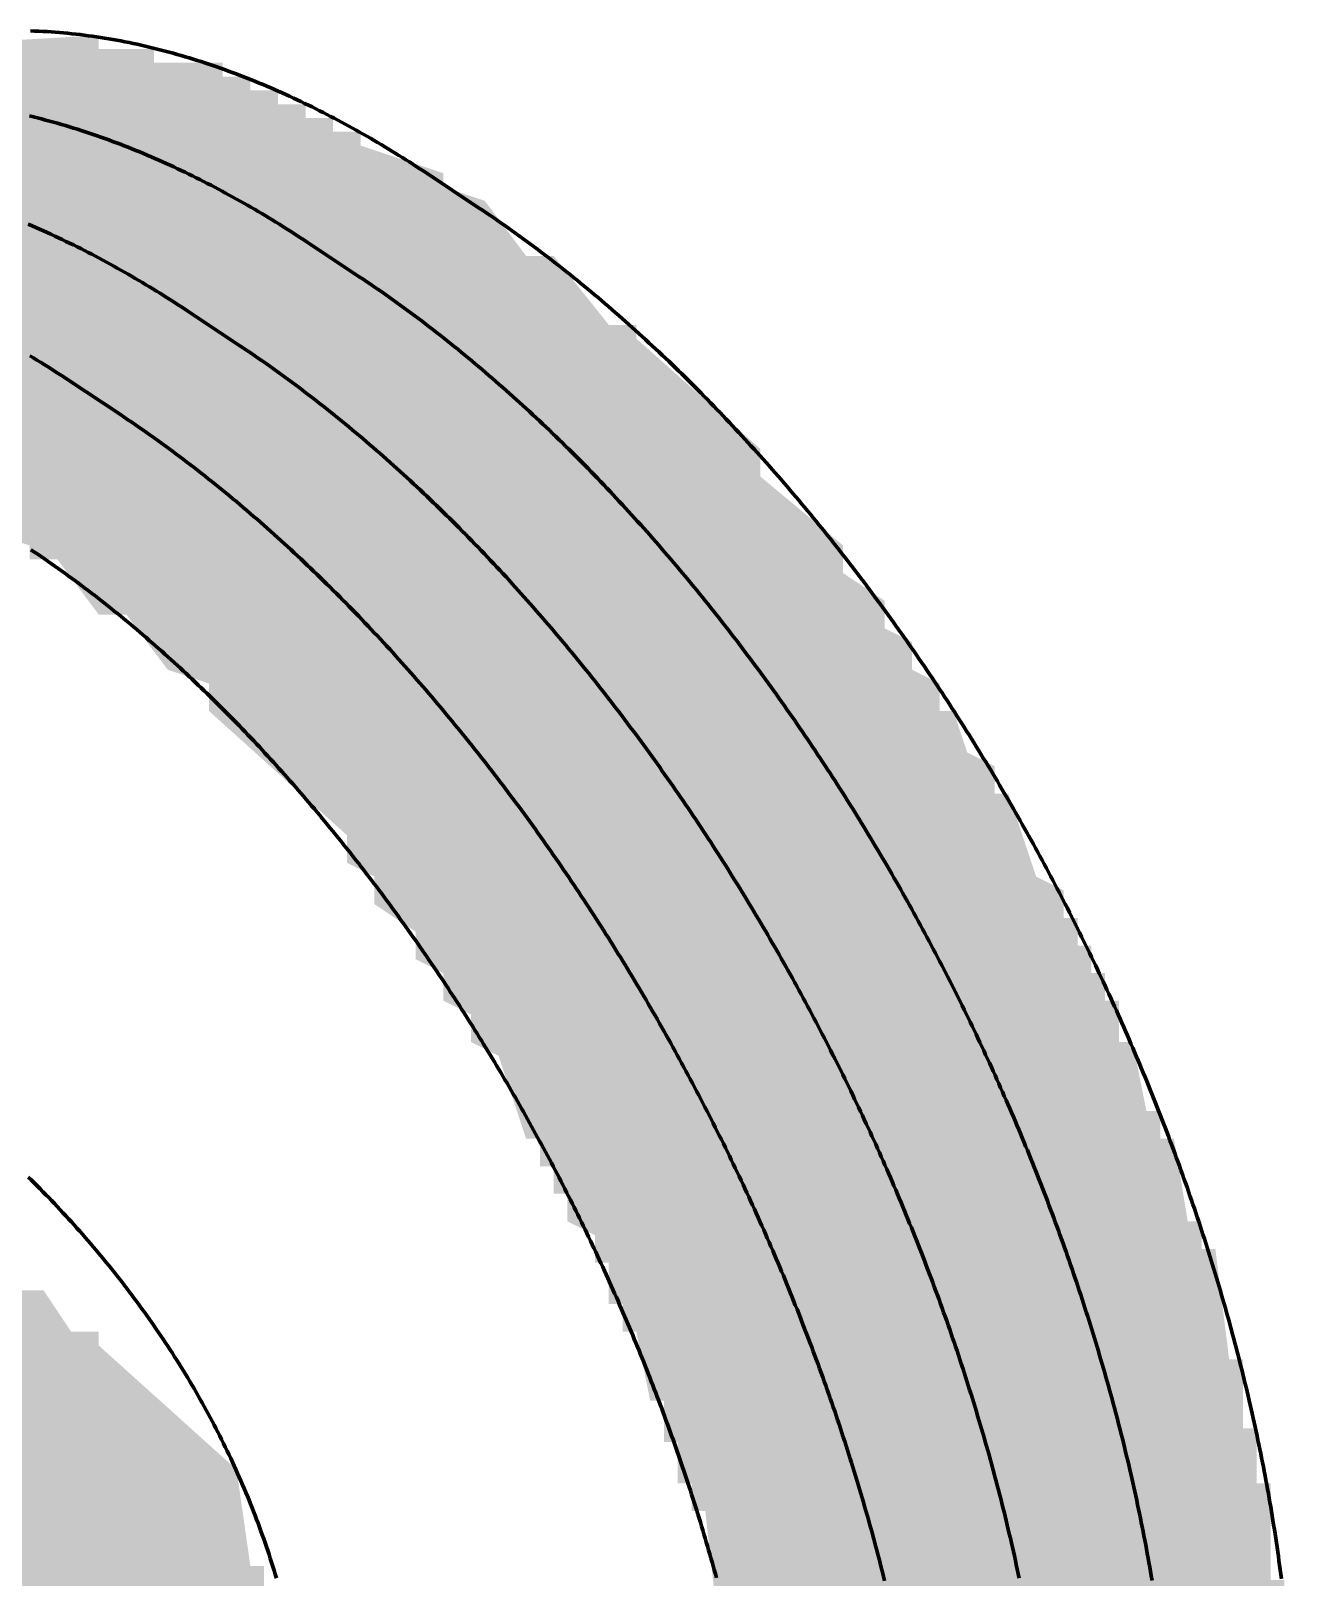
# Model space of a CAD drawing. Header units: millimetres. Extents: x 0 to 420, y 0 to 297.
# Drawn here: x 237.93 to 247.12, y 227.09 to 238.3 of the extents above; entities that cross this region are included whole.
import ezdxf

# ---------------------------------------------------------------- set-up
doc = ezdxf.new("R2010")
doc.units = ezdxf.units.MM
doc.layers.add('01-VISIBLE', color=7, linetype='CONTINUOUS', lineweight=70)
doc.layers.add('13-GRAFICA', color=30, linetype='CONTINUOUS', lineweight=18)

msp = doc.modelspace()

# ---------------------------------------------------------------- hatches: boundary and pattern name
at = {"layer": '13-GRAFICA', "true_color": 0x202020}
h = msp.add_hatch(color=7, dxfattribs=at)
h.dxf.hatch_style = 1
h.paths.add_polyline_path([(232.1185, 232.9682), (231.9185, 232.9682), (231.9185, 233.0682), (231.6185, 233.1682), (231.6185, 233.2682), (231.7185, 233.2682), (231.7185, 233.5682), (231.6185, 233.5682), (231.6185, 233.7682), (231.5185, 233.7682), (231.5185, 233.9682), (231.4185, 233.9682), (231.4185, 234.8682), (231.3185, 234.8682), (231.3185, 234.9682), (231.5185, 234.9682), (231.7185, 235.2682), (231.9185, 235.2682), (231.9185, 234.0682), (232.0185, 234.0682), (232.2185, 234.9682), (232.5185, 235.1682), (232.5185, 235.3682), (232.8185, 235.5682), (232.8185, 235.7682), (232.9185, 235.7682), (233.2185, 236.1682), (233.8185, 236.3682), (233.9185, 236.5682), (234.3185, 236.6682), (234.4185, 236.8682), (235.0185, 237.0682), (235.1185, 237.2682), (235.3185, 237.2682), (235.3185, 237.3682), (235.5185, 237.3682), (235.5185, 237.4682), (235.7185, 237.4682), (235.7185, 237.5682), (235.8185, 237.5682), (235.8185, 237.4682), (236.1185, 237.4682), (236.1185, 237.5682), (236.4185, 237.7682), (236.4185, 237.9682), (236.7185, 238.0682), (236.7185, 238.1682), (238.4185, 238.2682), (238.4185, 238.1682), (238.8185, 238.1682), (238.8185, 238.0682), (239.3185, 238.0682), (239.3185, 237.9682), (239.5185, 237.9682), (239.5185, 237.8682), (239.7185, 237.8682), (239.7185, 237.7682), (239.9185, 237.7682), (239.9185, 237.6682), (240.1185, 237.6682), (240.1185, 237.5682), (240.3185, 237.5682), (240.3185, 237.4682), (240.9185, 237.2682), (240.9185, 237.1682), (241.2185, 237.0682), (241.5185, 236.6682), (241.7185, 236.6682), (242.1185, 236.1682), (242.3185, 236.1682), (242.3185, 236.0682), (243.2185, 235.2682), (243.2185, 235.0682), (243.8185, 234.5682), (243.8185, 234.3682), (244.1185, 234.1682), (244.1185, 233.9682), (244.3185, 233.8682), (244.3185, 233.6682), (244.5185, 233.5682), (244.5185, 233.3682), (244.6185, 233.3682), (244.7185, 233.0682), (244.9185, 232.9682), (244.9185, 232.7682), (245.0185, 232.7682), (245.2185, 232.1682), (245.4185, 232.0682), (245.4185, 231.8682), (245.5185, 231.8682), (245.5185, 231.6682), (245.6185, 231.6682), (245.6185, 231.4682), (245.7185, 231.4682), (245.7185, 231.2682), (245.8185, 231.2682), (245.8185, 230.9682), (245.9185, 230.9682), (246.0185, 230.4682), (246.1185, 230.4682), (246.1185, 230.2682), (246.2185, 230.2682), (246.3185, 229.6682), (246.4185, 229.6682), (246.4185, 229.4682), (246.5185, 229.4682), (246.6185, 228.6682), (246.7185, 228.6682), (246.7185, 228.1682), (246.8185, 228.1682), (246.8185, 227.7682), (246.9185, 227.7682), (246.9185, 227.0682), (247.0185, 227.0682), (247.0185, 225.8682), (247.1185, 225.8682), (247.1185, 223.7682), (247.0185, 223.7682), (247.0185, 222.3682), (246.9185, 222.3682), (246.9185, 221.0682), (246.8185, 221.0682), (246.8185, 219.8682), (246.7185, 219.8682), (246.7185, 218.5682), (246.6185, 218.5682), (246.6185, 217.2682), (246.5185, 217.2682), (246.5185, 215.9682), (246.4185, 215.9682), (246.4185, 214.6682), (246.3185, 214.6682), (246.1185, 210.7682), (246.0185, 210.7682), (246.0185, 210.0682), (245.9185, 210.0682), (245.9185, 209.9682), (245.7185, 209.9682), (245.6185, 209.7682), (245.4185, 209.7682), (245.4185, 209.6682), (245.0185, 209.5682), (244.9185, 209.3682), (244.3185, 209.1682), (244.2185, 208.9682), (243.6185, 208.7682), (243.5185, 208.5682), (243.1185, 208.4682), (243.0185, 208.2682), (242.4185, 208.4682), (242.4185, 208.5682), (242.2185, 208.6682), (242.2185, 208.8682), (242.3185, 208.8682), (242.3185, 210.2682), (242.4185, 210.2682), (242.4185, 211.5682), (242.5185, 211.5682), (242.5185, 212.8682), (242.6185, 212.8682), (242.6185, 214.1682), (242.7185, 214.1682), (242.9185, 218.0682), (243.0185, 218.0682), (243.2185, 221.8682), (243.3185, 221.8682), (243.3185, 224.7682), (243.2185, 224.7682), (243.2185, 225.8682), (243.1185, 225.8682), (243.1185, 226.2682), (243.0185, 226.2682), (243.0185, 226.6682), (242.9185, 226.6682), (242.8185, 227.5682), (242.7185, 227.5682), (242.7185, 227.7682), (242.6185, 227.7682), (242.6185, 228.0682), (242.5185, 228.0682), (242.5185, 228.3682), (242.4185, 228.3682), (242.3185, 228.8682), (242.2185, 228.8682), (242.2185, 229.0682), (242.1185, 229.0682), (242.1185, 229.3682), (242.0185, 229.3682), (242.0185, 229.5682), (241.8185, 229.6682), (241.8185, 229.8682), (241.7185, 229.8682), (241.7185, 230.0682), (241.6185, 230.0682), (241.6185, 230.2682), (241.5185, 230.2682), (241.3185, 230.8682), (241.1185, 230.9682), (241.1185, 231.1682), (240.9185, 231.2682), (240.9185, 231.4682), (240.7185, 231.5682), (240.7185, 231.7682), (240.4185, 231.9682), (240.4185, 232.1682), (240.2185, 232.2682), (240.2185, 232.4682), (239.2185, 233.3682), (239.2185, 233.5682), (238.9185, 233.6682), (238.6185, 234.0682), (238.4185, 234.0682), (238.1185, 234.4682), (237.9185, 234.4682), (237.9185, 234.5682), (237.6185, 234.6682), (237.5185, 234.8682), (237.3185, 234.8682), (237.3185, 234.9682), (237.1185, 234.9682), (237.1185, 235.0682), (236.9185, 235.0682), (236.9185, 235.1682), (236.7185, 235.1682), (236.7185, 235.2682), (236.5185, 235.2682), (236.5185, 235.3682), (235.7185, 235.4682), (235.7185, 235.1682), (235.6185, 235.1682), (235.6185, 234.8682), (235.5185, 234.8682), (235.4185, 233.2682), (235.1185, 233.1682), (235.1185, 233.0682), (234.5185, 233.0682), (234.5185, 232.5682), (234.3185, 232.5682), (234.3185, 232.4682), (234.0185, 232.3682), (234.0185, 232.2682), (233.6185, 232.2682), (233.6185, 232.3682), (232.6185, 232.4682), (232.5185, 232.6682), (232.3185, 232.6682)])
at = {"layer": '13-GRAFICA', "true_color": 0xb21820}
h = msp.add_hatch(color=7, dxfattribs=at)
h.dxf.hatch_style = 1
h.paths.add_polyline_path([(234.7185, 230.7682), (234.2185, 231.3682), (234.0185, 231.3682), (233.6185, 231.8682), (233.4185, 231.8682), (233.2185, 232.1682), (233.0185, 232.1682), (232.8185, 232.4682), (233.8185, 232.2682), (233.8185, 232.1682), (233.9185, 232.1682), (234.0185, 231.9682), (234.2185, 231.9682), (234.4185, 231.6682), (234.6185, 231.6682), (234.7185, 231.4682), (234.9185, 231.4682), (235.1185, 231.1682), (235.3185, 231.1682), (235.5185, 230.8682), (235.7185, 230.8682), (235.7185, 230.7682), (235.8185, 230.7682), (235.9185, 230.5682), (236.1185, 230.5682), (236.3185, 230.2682), (236.5185, 230.2682), (236.5185, 230.1682), (236.8185, 230.0682), (237.0185, 229.7682), (237.2185, 229.7682), (237.4185, 229.4682), (237.6185, 229.4682), (237.8185, 229.1682), (238.0185, 229.1682), (238.2185, 228.8682), (238.4185, 228.8682), (238.4185, 228.7682), (239.4185, 227.8682), (239.5185, 227.1682), (239.6185, 227.1682), (239.6185, 226.8682), (239.7185, 226.8682), (239.7185, 226.5682), (239.8185, 226.5682), (239.9185, 224.9682), (239.8185, 224.9682), (239.8185, 224.5682), (239.7185, 224.5682), (239.7185, 224.2682), (239.6185, 224.2682), (239.6185, 223.9682), (239.5185, 223.9682), (239.3185, 223.3682), (238.9185, 223.0682), (238.9185, 222.8682), (238.6185, 222.6682), (238.6185, 222.4682), (238.5185, 222.4682), (238.3185, 222.1682), (238.2185, 222.1682), (238.2185, 225.7682), (238.1185, 225.7682), (238.0185, 226.7682), (237.9185, 226.7682), (237.7185, 227.3682), (237.5185, 227.4682), (237.5185, 227.6682), (237.2185, 227.8682), (237.2185, 228.0682), (237.1185, 228.0682), (237.0185, 228.3682), (236.8185, 228.4682), (236.8185, 228.6682), (236.7185, 228.6682), (236.7185, 228.7682), (236.4185, 228.9682), (236.4185, 229.1682), (235.8185, 229.6682), (235.8185, 229.8682), (235.7185, 229.8682), (235.0185, 230.6682), (234.8185, 230.6682), (234.8185, 230.7682)])

# ---------------------------------------------------------------- linework, layer by layer
at = {"layer": '01-VISIBLE'}
for p, q in [((241.1745, 237.0175), (240.7976, 237.2675)), ((240.3083, 236.5174), (239.9314, 236.7674)), ((239.4421, 236.0173), (239.0652, 236.2673)), ((238.5759, 235.5172), (238.199, 235.7672))]:
    msp.add_line(p, q, dxfattribs=at)
for points in [[(240.7976, 237.2675), (240.7725, 237.284), (240.7474, 237.3005), (240.7222, 237.3169), (240.697, 237.3331), (240.6717, 237.3493), (240.6463, 237.3654), (240.6209, 237.3814), (240.5955, 237.3973), (240.5699, 237.4131), (240.5443, 237.4288), (240.5187, 237.4445), (240.493, 237.46), (240.4672, 237.4754), (240.4414, 237.4907), (240.4155, 237.5059), (240.3895, 237.521), (240.3635, 237.536), (240.3374, 237.5509), (240.3113, 237.5657), (240.2851, 237.5804), (240.2589, 237.595), (240.2326, 237.6095), (240.2062, 237.6239), (240.1798, 237.6381), (240.1533, 237.6523), (240.1267, 237.6663), (240.1001, 237.6802), (240.0734, 237.694), (240.0467, 237.7077), (240.0199, 237.7213), (239.9931, 237.7347), (239.9662, 237.7481), (239.9392, 237.7613), (239.9122, 237.7744), (239.8851, 237.7873), (239.8579, 237.8002), (239.8307, 237.8129), (239.8035, 237.8255), (239.7762, 237.8379), (239.7488, 237.8503), (239.7213, 237.8625), (239.6938, 237.8746), (239.6663, 237.8865), (239.6387, 237.8983), (239.611, 237.91), (239.5833, 237.9215), (239.5555, 237.9329), (239.5276, 237.9441), (239.4997, 237.9552), (239.4718, 237.9662), (239.4438, 237.977), (239.4157, 237.9877), (239.3876, 237.9982), (239.3594, 238.0086), (239.3312, 238.0188), (239.3029, 238.0289), (239.2745, 238.0388), (239.2461, 238.0486), (239.2177, 238.0582), (239.1892, 238.0676), (239.1606, 238.0769), (239.132, 238.0861), (239.1033, 238.095), (239.0746, 238.1038), (239.0459, 238.1124), (239.0171, 238.1209), (238.9882, 238.1292), (238.9593, 238.1373), (238.9303, 238.1453), (238.9013, 238.1531), (238.8723, 238.1607), (238.8432, 238.1681), (238.814, 238.1753), (238.7848, 238.1824), (238.7556, 238.1892), (238.7263, 238.1959), (238.697, 238.2024), (238.6676, 238.2087), (238.6382, 238.2149), (238.6088, 238.2208), (238.5793, 238.2265), (238.5498, 238.2321), (238.5203, 238.2374), (238.4907, 238.2425), (238.461, 238.2475), (238.4314, 238.2522), (238.4017, 238.2567), (238.372, 238.261), (238.3422, 238.2651), (238.3125, 238.269), (238.2827, 238.2727), (238.2528, 238.2762), (238.223, 238.2794), (238.1931, 238.2825), (238.1632, 238.2853), (238.1333, 238.2879), (238.1033, 238.2902), (238.0734, 238.2923), (238.0434, 238.2943), (238.0134, 238.2959), (237.9834, 238.2974), (237.9534, 238.2986), (237.9234, 238.2995)], [(239.9314, 236.7674), (239.9063, 236.784), (239.8811, 236.8004), (239.8559, 236.8168), (239.8307, 236.8331), (239.8053, 236.8493), (239.78, 236.8654), (239.7545, 236.8815), (239.729, 236.8974), (239.7034, 236.9132), (239.6778, 236.9289), (239.6521, 236.9446), (239.6264, 236.9601), (239.6006, 236.9755), (239.5747, 236.9909), (239.5488, 237.0061), (239.5228, 237.0212), (239.4968, 237.0362), (239.4707, 237.0512), (239.4445, 237.066), (239.4183, 237.0807), (239.392, 237.0953), (239.3657, 237.1098), (239.3393, 237.1242), (239.3128, 237.1384), (239.2863, 237.1526), (239.2597, 237.1666), (239.233, 237.1806), (239.2063, 237.1944), (239.1796, 237.2081), (239.1528, 237.2217), (239.1259, 237.2351), (239.0989, 237.2485), (239.0719, 237.2617), (239.0449, 237.2748), (239.0177, 237.2878), (238.9906, 237.3006), (238.9633, 237.3134), (238.936, 237.326), (238.9087, 237.3384), (238.8812, 237.3508), (238.8538, 237.363), (238.8262, 237.3751), (238.7986, 237.387), (238.771, 237.3988), (238.7433, 237.4105), (238.7155, 237.422), (238.6877, 237.4334), (238.6598, 237.4447), (238.6319, 237.4558), (238.6039, 237.4667), (238.5758, 237.4776), (238.5477, 237.4882), (238.5196, 237.4988), (238.4914, 237.5092), (238.4631, 237.5194), (238.4348, 237.5295), (238.4064, 237.5394), (238.3779, 237.5491), (238.3494, 237.5588), (238.3209, 237.5682), (238.2923, 237.5775), (238.2637, 237.5866), (238.235, 237.5956), (238.2062, 237.6044), (238.1774, 237.613), (238.1486, 237.6215), (238.1197, 237.6298), (238.0907, 237.6379), (238.0617, 237.6458), (238.0327, 237.6536), (238.0036, 237.6612), (237.9744, 237.6686), (237.9453, 237.6758), (237.916, 237.6829)], [(246.997, 227.0768), (246.9929, 227.1094), (246.9886, 227.142), (246.9843, 227.1746), (246.9798, 227.2071), (246.9753, 227.2397), (246.9707, 227.2722), (246.966, 227.3048), (246.9612, 227.3373), (246.9563, 227.3698), (246.9514, 227.4023), (246.9463, 227.4348), (246.9412, 227.4672), (246.936, 227.4997), (246.9307, 227.5321), (246.9253, 227.5645), (246.9198, 227.597), (246.9142, 227.6294), (246.9086, 227.6617), (246.9029, 227.6941), (246.897, 227.7265), (246.8912, 227.7588), (246.8852, 227.7911), (246.8791, 227.8234), (246.873, 227.8557), (246.8667, 227.888), (246.8604, 227.9202), (246.854, 227.9525), (246.8476, 227.9847), (246.841, 228.0169), (246.8344, 228.0491), (246.8277, 228.0813), (246.8209, 228.1135), (246.8141, 228.1456), (246.8071, 228.1777), (246.8001, 228.2098), (246.793, 228.2419), (246.7858, 228.274), (246.7786, 228.3061), (246.7712, 228.3381), (246.7638, 228.3701), (246.7563, 228.4022), (246.7488, 228.4341), (246.7411, 228.4661), (246.7334, 228.4981), (246.7257, 228.53), (246.7178, 228.5619), (246.7099, 228.5938), (246.7019, 228.6257), (246.6938, 228.6576), (246.6856, 228.6894), (246.6774, 228.7212), (246.6691, 228.753), (246.6607, 228.7848), (246.6523, 228.8166), (246.6437, 228.8483), (246.6352, 228.8801), (246.6265, 228.9118), (246.6178, 228.9435), (246.609, 228.9751), (246.6001, 229.0068), (246.5911, 229.0384), (246.5821, 229.07), (246.573, 229.1016), (246.5639, 229.1332), (246.5546, 229.1647), (246.5453, 229.1962), (246.536, 229.2277), (246.5265, 229.2592), (246.517, 229.2907), (246.5075, 229.3221), (246.4978, 229.3536), (246.4881, 229.385), (246.4783, 229.4164), (246.4685, 229.4477), (246.4586, 229.4791), (246.4486, 229.5104), (246.4385, 229.5417), (246.4284, 229.5729), (246.4182, 229.6042), (246.408, 229.6354), (246.3976, 229.6666), (246.3873, 229.6978), (246.3768, 229.729), (246.3663, 229.7601), (246.3557, 229.7912), (246.3451, 229.8223), (246.3344, 229.8534), (246.3236, 229.8845), (246.3127, 229.9155), (246.3018, 229.9465), (246.2908, 229.9775), (246.2798, 230.0085), (246.2687, 230.0394), (246.2575, 230.0703), (246.2463, 230.1012), (246.235, 230.1321), (246.2237, 230.1629), (246.2122, 230.1937), (246.2007, 230.2245), (246.1892, 230.2553), (246.1776, 230.2861), (246.1659, 230.3168), (246.1542, 230.3475), (246.1424, 230.3782), (246.1305, 230.4088), (246.1186, 230.4394), (246.1066, 230.47), (246.0945, 230.5006), (246.0824, 230.5312), (246.0702, 230.5617), (246.058, 230.5922), (246.0457, 230.6227), (246.0333, 230.6532), (246.0209, 230.6836), (246.0084, 230.714), (245.9959, 230.7444), (245.9833, 230.7747), (245.9706, 230.8051), (245.9579, 230.8354), (245.9451, 230.8657), (245.9322, 230.8959), (245.9193, 230.9261), (245.9063, 230.9563), (245.8933, 230.9865), (245.8802, 231.0167), (245.8671, 231.0468), (245.8538, 231.0769), (245.8406, 231.107), (245.8272, 231.137), (245.8138, 231.167), (245.8004, 231.197), (245.7869, 231.227), (245.7733, 231.2569), (245.7597, 231.2868), (245.746, 231.3167), (245.7322, 231.3466), (245.7184, 231.3764), (245.7046, 231.4062), (245.6906, 231.436), (245.6766, 231.4657), (245.6626, 231.4954), (245.6485, 231.5251), (245.6343, 231.5548), (245.6201, 231.5844), (245.6058, 231.614), (245.5915, 231.6436), (245.5771, 231.6731), (245.5626, 231.7027), (245.5481, 231.7322), (245.5335, 231.7616), (245.5189, 231.791), (245.5042, 231.8205), (245.4895, 231.8498), (245.4747, 231.8792), (245.4598, 231.9085), (245.4449, 231.9378), (245.4299, 231.967), (245.4149, 231.9963), (245.3998, 232.0255), (245.3846, 232.0546), (245.3694, 232.0838), (245.3541, 232.1129), (245.3388, 232.142), (245.3234, 232.171), (245.308, 232.2), (245.2925, 232.229), (245.2769, 232.258), (245.2613, 232.2869), (245.2456, 232.3158), (245.2299, 232.3446), (245.2141, 232.3735), (245.1983, 232.4023), (245.1824, 232.431), (245.1664, 232.4598), (245.1504, 232.4885), (245.1343, 232.5172), (245.1182, 232.5458), (245.102, 232.5744), (245.0858, 232.603), (245.0695, 232.6315), (245.0531, 232.66), (245.0367, 232.6885), (245.0202, 232.717), (245.0037, 232.7454), (244.9871, 232.7738), (244.9705, 232.8021), (244.9538, 232.8304), (244.937, 232.8587), (244.9202, 232.8869), (244.9033, 232.9152), (244.8864, 232.9433), (244.8694, 232.9715), (244.8524, 232.9996), (244.8353, 233.0277), (244.8181, 233.0557), (244.8009, 233.0837), (244.7837, 233.1117), (244.7663, 233.1396), (244.749, 233.1675), (244.7315, 233.1954), (244.714, 233.2232), (244.6965, 233.251), (244.6789, 233.2787), (244.6612, 233.3065), (244.6435, 233.3341), (244.6257, 233.3618), (244.6079, 233.3894), (244.59, 233.417), (244.572, 233.4445), (244.554, 233.472), (244.536, 233.4995), (244.5178, 233.5269), (244.4997, 233.5543), (244.4814, 233.5816), (244.4631, 233.6089), (244.4448, 233.6362), (244.4264, 233.6635), (244.4079, 233.6906), (244.3894, 233.7178), (244.3708, 233.7449), (244.3522, 233.772), (244.3335, 233.799), (244.3147, 233.826), (244.2959, 233.853), (244.2771, 233.8799), (244.2582, 233.9068), (244.2392, 233.9336), (244.2201, 233.9604), (244.2011, 233.9872), (244.1819, 234.0139), (244.1627, 234.0406), (244.1434, 234.0672), (244.1241, 234.0938), (244.1047, 234.1204), (244.0853, 234.1469), (244.0658, 234.1733), (244.0462, 234.1997), (244.0266, 234.2261), (244.007, 234.2525), (243.9872, 234.2788), (243.9675, 234.305), (243.9476, 234.3312), (243.9277, 234.3574), (243.9078, 234.3835), (243.8877, 234.4096), (243.8677, 234.4356), (243.8475, 234.4616), (243.8273, 234.4875), (243.8071, 234.5134), (243.7868, 234.5393), (243.7664, 234.5651), (243.746, 234.5908), (243.7255, 234.6165), (243.705, 234.6422), (243.6844, 234.6678), (243.6637, 234.6934), (243.643, 234.7189), (243.6222, 234.7443), (243.6014, 234.7698), (243.5805, 234.7951), (243.5595, 234.8205), (243.5385, 234.8457), (243.5174, 234.871), (243.4963, 234.8961), (243.4751, 234.9213), (243.4538, 234.9463), (243.4325, 234.9714), (243.4112, 234.9963), (243.3897, 235.0213), (243.3682, 235.0461), (243.3467, 235.0709), (243.3251, 235.0957), (243.3034, 235.1204), (243.2817, 235.1451), (243.2599, 235.1697), (243.238, 235.1942), (243.2161, 235.2187), (243.1941, 235.2432), (243.1721, 235.2676), (243.15, 235.2919), (243.1278, 235.3162), (243.1056, 235.3404), (243.0833, 235.3646), (243.061, 235.3887), (243.0386, 235.4127), (243.0161, 235.4367), (242.9936, 235.4607), (242.971, 235.4845), (242.9484, 235.5084), (242.9256, 235.5321), (242.9029, 235.5558), (242.88, 235.5795), (242.8571, 235.6031), (242.8342, 235.6266), (242.8112, 235.65), (242.7881, 235.6734), (242.7649, 235.6968), (242.7417, 235.72), (242.7184, 235.7433), (242.6951, 235.7664), (242.6717, 235.7895), (242.6482, 235.8125), (242.6247, 235.8355), (242.6011, 235.8584), (242.5775, 235.8812), (242.5537, 235.9039), (242.53, 235.9266), (242.5061, 235.9492), (242.4822, 235.9718), (242.4582, 235.9943), (242.4342, 236.0167), (242.4101, 236.0391), (242.3859, 236.0613), (242.3617, 236.0835), (242.3374, 236.1057), (242.313, 236.1277), (242.2886, 236.1497), (242.2641, 236.1717), (242.2395, 236.1935), (242.2149, 236.2153), (242.1902, 236.237), (242.1655, 236.2586), (242.1406, 236.2801), (242.1158, 236.3016), (242.0908, 236.323), (242.0658, 236.3443), (242.0407, 236.3656), (242.0155, 236.3867), (241.9903, 236.4078), (241.965, 236.4288), (241.9397, 236.4497), (241.9142, 236.4705), (241.8888, 236.4913), (241.8632, 236.512), (241.8376, 236.5325), (241.8119, 236.553), (241.7861, 236.5735), (241.7603, 236.5938), (241.7344, 236.614), (241.7084, 236.6342), (241.6824, 236.6543), (241.6563, 236.6742), (241.6301, 236.6941), (241.6039, 236.7139), (241.5776, 236.7336), (241.5512, 236.7532), (241.5247, 236.7727), (241.4982, 236.7922), (241.4716, 236.8115), (241.445, 236.8307), (241.4182, 236.8499), (241.3914, 236.8689), (241.3646, 236.8878), (241.3376, 236.9067), (241.3106, 236.9254), (241.2836, 236.944), (241.2564, 236.9626), (241.2292, 236.981), (241.2019, 236.9993), (241.1745, 237.0175)], [(239.0652, 236.2673), (239.0401, 236.2838), (239.015, 236.3003), (238.9899, 236.3166), (238.9647, 236.3329), (238.9394, 236.3491), (238.9141, 236.3651), (238.8887, 236.3811), (238.8632, 236.397), (238.8377, 236.4128), (238.8121, 236.4285), (238.7865, 236.4441), (238.7608, 236.4596), (238.7351, 236.475), (238.7092, 236.4903), (238.6834, 236.5055), (238.6574, 236.5206), (238.6315, 236.5356), (238.6054, 236.5505), (238.5793, 236.5653), (238.5531, 236.58), (238.5269, 236.5946), (238.5006, 236.609), (238.4743, 236.6234), (238.4478, 236.6376), (238.4214, 236.6518), (238.3949, 236.6658), (238.3683, 236.6797), (238.3416, 236.6935), (238.3149, 236.7072), (238.2881, 236.7208), (238.2613, 236.7342), (238.2344, 236.7475), (238.2075, 236.7607), (238.1805, 236.7738), (238.1534, 236.7868), (238.1263, 236.7996), (238.0991, 236.8123), (238.0719, 236.8249), (238.0446, 236.8374), (238.0172, 236.8497), (237.9898, 236.8619), (237.9623, 236.874), (237.9348, 236.8859), (237.9072, 236.8977)], [(246.0591, 227.0644), (246.0536, 227.0969), (246.048, 227.1292), (246.0424, 227.1616), (246.0367, 227.194), (246.0308, 227.2263), (246.0249, 227.2587), (246.019, 227.291), (246.0129, 227.3233), (246.0068, 227.3556), (246.0005, 227.3879), (245.9942, 227.4201), (245.9878, 227.4524), (245.9814, 227.4846), (245.9748, 227.5168), (245.9682, 227.549), (245.9615, 227.5812), (245.9547, 227.6134), (245.9478, 227.6455), (245.9409, 227.6776), (245.9339, 227.7097), (245.9268, 227.7418), (245.9196, 227.7739), (245.9124, 227.806), (245.905, 227.838), (245.8976, 227.87), (245.8901, 227.9021), (245.8826, 227.934), (245.8749, 227.966), (245.8672, 227.998), (245.8595, 228.0299), (245.8516, 228.0618), (245.8437, 228.0937), (245.8356, 228.1256), (245.8276, 228.1575), (245.8194, 228.1893), (245.8112, 228.2211), (245.8029, 228.2529), (245.7945, 228.2847), (245.7861, 228.3165), (245.7775, 228.3482), (245.769, 228.38), (245.7603, 228.4117), (245.7516, 228.4433), (245.7427, 228.475), (245.7339, 228.5067), (245.7249, 228.5383), (245.7159, 228.5699), (245.7068, 228.6015), (245.6977, 228.6331), (245.6884, 228.6646), (245.6791, 228.6961), (245.6698, 228.7276), (245.6603, 228.7591), (245.6508, 228.7906), (245.6412, 228.822), (245.6316, 228.8535), (245.6219, 228.8849), (245.6121, 228.9162), (245.6023, 228.9476), (245.5923, 228.9789), (245.5824, 229.0103), (245.5723, 229.0416), (245.5622, 229.0728), (245.552, 229.1041), (245.5418, 229.1353), (245.5314, 229.1665), (245.5211, 229.1977), (245.5106, 229.2289), (245.5001, 229.26), (245.4895, 229.2911), (245.4789, 229.3222), (245.4681, 229.3533), (245.4574, 229.3844), (245.4465, 229.4154), (245.4356, 229.4464), (245.4246, 229.4774), (245.4136, 229.5083), (245.4025, 229.5393), (245.3913, 229.5702), (245.3801, 229.6011), (245.3688, 229.632), (245.3574, 229.6628), (245.346, 229.6936), (245.3345, 229.7244), (245.323, 229.7552), (245.3114, 229.7859), (245.2997, 229.8167), (245.288, 229.8474), (245.2762, 229.8781), (245.2643, 229.9087), (245.2524, 229.9393), (245.2404, 229.9699), (245.2283, 230.0005), (245.2162, 230.0311), (245.204, 230.0616), (245.1918, 230.0921), (245.1795, 230.1226), (245.1671, 230.1531), (245.1547, 230.1835), (245.1422, 230.2139), (245.1297, 230.2443), (245.1171, 230.2746), (245.1044, 230.305), (245.0917, 230.3353), (245.0789, 230.3656), (245.066, 230.3958), (245.0531, 230.426), (245.0401, 230.4562), (245.0271, 230.4864), (245.014, 230.5166), (245.0009, 230.5467), (244.9876, 230.5768), (244.9744, 230.6069), (244.961, 230.6369), (244.9476, 230.6669), (244.9342, 230.6969), (244.9207, 230.7269), (244.9071, 230.7568), (244.8935, 230.7867), (244.8798, 230.8166), (244.866, 230.8465), (244.8522, 230.8763), (244.8383, 230.9061), (244.8244, 230.9359), (244.8104, 230.9656), (244.7964, 230.9953), (244.7823, 231.025), (244.7681, 231.0547), (244.7539, 231.0843), (244.7396, 231.1139), (244.7253, 231.1435), (244.7109, 231.173), (244.6964, 231.2026), (244.6819, 231.232), (244.6673, 231.2615), (244.6527, 231.2909), (244.638, 231.3203), (244.6233, 231.3497), (244.6085, 231.3791), (244.5936, 231.4084), (244.5787, 231.4377), (244.5637, 231.4669), (244.5486, 231.4962), (244.5336, 231.5254), (244.5184, 231.5545), (244.5032, 231.5837), (244.4879, 231.6128), (244.4726, 231.6419), (244.4572, 231.6709), (244.4418, 231.6999), (244.4263, 231.7289), (244.4107, 231.7579), (244.3951, 231.7868), (244.3794, 231.8157), (244.3637, 231.8445), (244.3479, 231.8734), (244.3321, 231.9022), (244.3162, 231.9309), (244.3002, 231.9597), (244.2842, 231.9884), (244.2681, 232.0171), (244.252, 232.0457), (244.2358, 232.0743), (244.2196, 232.1029), (244.2033, 232.1314), (244.1869, 232.1599), (244.1705, 232.1884), (244.154, 232.2169), (244.1375, 232.2453), (244.1209, 232.2737), (244.1043, 232.302), (244.0876, 232.3303), (244.0708, 232.3586), (244.054, 232.3868), (244.0371, 232.4151), (244.0202, 232.4432), (244.0032, 232.4714), (243.9862, 232.4995), (243.9691, 232.5276), (243.9519, 232.5556), (243.9347, 232.5836), (243.9175, 232.6116), (243.9001, 232.6395), (243.8828, 232.6674), (243.8653, 232.6953), (243.8478, 232.7231), (243.8303, 232.7509), (243.8127, 232.7786), (243.795, 232.8064), (243.7773, 232.834), (243.7595, 232.8617), (243.7417, 232.8893), (243.7238, 232.9169), (243.7058, 232.9444), (243.6878, 232.9719), (243.6697, 232.9994), (243.6516, 233.0268), (243.6334, 233.0542), (243.6152, 233.0815), (243.5969, 233.1088), (243.5786, 233.1361), (243.5602, 233.1633), (243.5417, 233.1905), (243.5232, 233.2177), (243.5046, 233.2448), (243.486, 233.2719), (243.4673, 233.2989), (243.4485, 233.3259), (243.4297, 233.3529), (243.4109, 233.3798), (243.392, 233.4067), (243.373, 233.4335), (243.3539, 233.4603), (243.3348, 233.4871), (243.3157, 233.5138), (243.2965, 233.5405), (243.2772, 233.5671), (243.2579, 233.5937), (243.2385, 233.6203), (243.2191, 233.6468), (243.1996, 233.6732), (243.18, 233.6996), (243.1604, 233.726), (243.1408, 233.7524), (243.121, 233.7787), (243.1013, 233.8049), (243.0814, 233.8311), (243.0615, 233.8573), (243.0416, 233.8834), (243.0215, 233.9095), (243.0015, 233.9355), (242.9813, 233.9615), (242.9611, 233.9874), (242.9409, 234.0133), (242.9206, 234.0391), (242.9002, 234.0649), (242.8798, 234.0907), (242.8593, 234.1164), (242.8388, 234.1421), (242.8182, 234.1677), (242.7975, 234.1932), (242.7768, 234.2188), (242.756, 234.2442), (242.7352, 234.2697), (242.7143, 234.295), (242.6933, 234.3204), (242.6723, 234.3456), (242.6512, 234.3709), (242.6301, 234.396), (242.6089, 234.4212), (242.5876, 234.4462), (242.5663, 234.4713), (242.545, 234.4962), (242.5235, 234.5211), (242.502, 234.546), (242.4805, 234.5708), (242.4589, 234.5956), (242.4372, 234.6203), (242.4155, 234.645), (242.3937, 234.6696), (242.3718, 234.6941), (242.3499, 234.7186), (242.3279, 234.7431), (242.3059, 234.7675), (242.2838, 234.7918), (242.2616, 234.8161), (242.2394, 234.8403), (242.2171, 234.8645), (242.1948, 234.8886), (242.1724, 234.9126), (242.1499, 234.9366), (242.1274, 234.9606), (242.1048, 234.9844), (242.0822, 235.0083), (242.0594, 235.032), (242.0367, 235.0557), (242.0138, 235.0794), (241.9909, 235.103), (241.968, 235.1265), (241.945, 235.1499), (241.9219, 235.1733), (241.8987, 235.1967), (241.8755, 235.2199), (241.8522, 235.2432), (241.8289, 235.2663), (241.8055, 235.2894), (241.782, 235.3124), (241.7585, 235.3354), (241.7349, 235.3582), (241.7113, 235.3811), (241.6875, 235.4038), (241.6638, 235.4265), (241.6399, 235.4491), (241.616, 235.4717), (241.592, 235.4942), (241.568, 235.5166), (241.5439, 235.5389), (241.5197, 235.5612), (241.4955, 235.5834), (241.4712, 235.6056), (241.4468, 235.6276), (241.4224, 235.6496), (241.3979, 235.6715), (241.3733, 235.6934), (241.3487, 235.7152), (241.324, 235.7369), (241.2993, 235.7585), (241.2744, 235.78), (241.2495, 235.8015), (241.2246, 235.8229), (241.1996, 235.8442), (241.1745, 235.8655), (241.1493, 235.8866), (241.1241, 235.9077), (241.0988, 235.9287), (241.0735, 235.9496), (241.048, 235.9704), (241.0225, 235.9912), (240.997, 236.0119), (240.9714, 236.0324), (240.9457, 236.0529), (240.9199, 236.0734), (240.8941, 236.0937), (240.8682, 236.1139), (240.8422, 236.1341), (240.8162, 236.1542), (240.7901, 236.1741), (240.7639, 236.194), (240.7377, 236.2138), (240.7113, 236.2335), (240.685, 236.2531), (240.6585, 236.2726), (240.632, 236.2921), (240.6054, 236.3114), (240.5788, 236.3306), (240.552, 236.3498), (240.5252, 236.3688), (240.4984, 236.3877), (240.4714, 236.4066), (240.4444, 236.4253), (240.4173, 236.4439), (240.3902, 236.4625), (240.363, 236.4809), (240.3357, 236.4992), (240.3083, 236.5174)], [(245.0953, 227.0811), (245.0885, 227.1133), (245.0816, 227.1454), (245.0747, 227.1775), (245.0677, 227.2096), (245.0606, 227.2417), (245.0534, 227.2738), (245.0461, 227.3059), (245.0388, 227.3379), (245.0314, 227.3699), (245.0239, 227.4019), (245.0164, 227.4339), (245.0087, 227.4659), (245.001, 227.4979), (244.9932, 227.5298), (244.9854, 227.5617), (244.9775, 227.5936), (244.9694, 227.6255), (244.9614, 227.6574), (244.9532, 227.6892), (244.945, 227.721), (244.9367, 227.7528), (244.9283, 227.7846), (244.9199, 227.8164), (244.9113, 227.8481), (244.9027, 227.8798), (244.8941, 227.9116), (244.8853, 227.9432), (244.8765, 227.9749), (244.8677, 228.0066), (244.8587, 228.0382), (244.8497, 228.0698), (244.8406, 228.1014), (244.8315, 228.133), (244.8222, 228.1645), (244.8129, 228.196), (244.8036, 228.2275), (244.7941, 228.259), (244.7846, 228.2905), (244.775, 228.3219), (244.7654, 228.3534), (244.7557, 228.3848), (244.7459, 228.4161), (244.7361, 228.4475), (244.7261, 228.4788), (244.7162, 228.5102), (244.7061, 228.5415), (244.696, 228.5727), (244.6858, 228.604), (244.6756, 228.6352), (244.6652, 228.6664), (244.6549, 228.6976), (244.6444, 228.7288), (244.6339, 228.7599), (244.6233, 228.791), (244.6127, 228.8221), (244.6019, 228.8532), (244.5912, 228.8843), (244.5803, 228.9153), (244.5694, 228.9463), (244.5584, 228.9773), (244.5474, 229.0082), (244.5363, 229.0392), (244.5251, 229.0701), (244.5139, 229.101), (244.5026, 229.1319), (244.4912, 229.1627), (244.4798, 229.1935), (244.4683, 229.2243), (244.4568, 229.2551), (244.4452, 229.2858), (244.4335, 229.3166), (244.4218, 229.3473), (244.4099, 229.378), (244.3981, 229.4086), (244.3862, 229.4392), (244.3742, 229.4698), (244.3621, 229.5004), (244.35, 229.531), (244.3378, 229.5615), (244.3256, 229.592), (244.3133, 229.6225), (244.3009, 229.653), (244.2885, 229.6834), (244.276, 229.7138), (244.2635, 229.7442), (244.2509, 229.7745), (244.2382, 229.8049), (244.2255, 229.8352), (244.2127, 229.8654), (244.1998, 229.8957), (244.1869, 229.9259), (244.1739, 229.9561), (244.1609, 229.9863), (244.1478, 230.0165), (244.1347, 230.0466), (244.1214, 230.0767), (244.1082, 230.1067), (244.0948, 230.1368), (244.0814, 230.1668), (244.068, 230.1968), (244.0545, 230.2268), (244.0409, 230.2567), (244.0273, 230.2866), (244.0136, 230.3165), (243.9998, 230.3463), (243.986, 230.3762), (243.9721, 230.406), (243.9582, 230.4358), (243.9442, 230.4655), (243.9302, 230.4952), (243.9161, 230.5249), (243.9019, 230.5546), (243.8877, 230.5842), (243.8734, 230.6138), (243.8591, 230.6434), (243.8447, 230.6729), (243.8302, 230.7025), (243.8157, 230.7319), (243.8011, 230.7614), (243.7865, 230.7908), (243.7718, 230.8202), (243.7571, 230.8496), (243.7422, 230.879), (243.7274, 230.9083), (243.7125, 230.9376), (243.6975, 230.9668), (243.6824, 230.9961), (243.6673, 231.0253), (243.6522, 231.0544), (243.637, 231.0836), (243.6217, 231.1127), (243.6064, 231.1418), (243.591, 231.1708), (243.5756, 231.1998), (243.5601, 231.2288), (243.5445, 231.2578), (243.5289, 231.2867), (243.5132, 231.3156), (243.4975, 231.3444), (243.4817, 231.3733), (243.4659, 231.4021), (243.45, 231.4308), (243.434, 231.4596), (243.418, 231.4883), (243.4019, 231.517), (243.3858, 231.5456), (243.3696, 231.5742), (243.3534, 231.6028), (243.3371, 231.6313), (243.3207, 231.6598), (243.3043, 231.6883), (243.2878, 231.7168), (243.2713, 231.7452), (243.2547, 231.7736), (243.2381, 231.8019), (243.2214, 231.8302), (243.2046, 231.8585), (243.1878, 231.8867), (243.1709, 231.9149), (243.154, 231.9431), (243.137, 231.9713), (243.12, 231.9994), (243.1029, 232.0274), (243.0857, 232.0555), (243.0685, 232.0835), (243.0512, 232.1115), (243.0339, 232.1394), (243.0165, 232.1673), (242.9991, 232.1952), (242.9816, 232.223), (242.9641, 232.2508), (242.9465, 232.2785), (242.9288, 232.3063), (242.9111, 232.3339), (242.8933, 232.3616), (242.8755, 232.3892), (242.8576, 232.4168), (242.8396, 232.4443), (242.8216, 232.4718), (242.8035, 232.4993), (242.7854, 232.5267), (242.7672, 232.5541), (242.749, 232.5814), (242.7307, 232.6087), (242.7124, 232.636), (242.694, 232.6632), (242.6755, 232.6904), (242.657, 232.7176), (242.6384, 232.7447), (242.6198, 232.7718), (242.6011, 232.7988), (242.5823, 232.8258), (242.5635, 232.8528), (242.5447, 232.8797), (242.5257, 232.9066), (242.5068, 232.9334), (242.4877, 232.9602), (242.4686, 232.987), (242.4495, 233.0137), (242.4303, 233.0404), (242.411, 233.067), (242.3917, 233.0936), (242.3723, 233.1201), (242.3529, 233.1467), (242.3334, 233.1731), (242.3138, 233.1995), (242.2942, 233.2259), (242.2746, 233.2523), (242.2548, 233.2786), (242.235, 233.3048), (242.2152, 233.331), (242.1953, 233.3572), (242.1753, 233.3833), (242.1553, 233.4094), (242.1353, 233.4354), (242.1151, 233.4614), (242.0949, 233.4873), (242.0747, 233.5132), (242.0544, 233.539), (242.034, 233.5648), (242.0136, 233.5906), (241.9931, 233.6163), (241.9726, 233.642), (241.952, 233.6676), (241.9313, 233.6931), (241.9106, 233.7187), (241.8898, 233.7441), (241.869, 233.7696), (241.8481, 233.7949), (241.8271, 233.8202), (241.8061, 233.8455), (241.785, 233.8707), (241.7639, 233.8959), (241.7427, 233.921), (241.7214, 233.9461), (241.7001, 233.9711), (241.6787, 233.9961), (241.6573, 234.021), (241.6358, 234.0459), (241.6143, 234.0707), (241.5927, 234.0955), (241.571, 234.1202), (241.5493, 234.1449), (241.5275, 234.1695), (241.5056, 234.194), (241.4837, 234.2185), (241.4617, 234.243), (241.4397, 234.2674), (241.4176, 234.2917), (241.3954, 234.316), (241.3732, 234.3402), (241.3509, 234.3644), (241.3286, 234.3885), (241.3062, 234.4125), (241.2837, 234.4365), (241.2612, 234.4605), (241.2386, 234.4843), (241.2159, 234.5082), (241.1932, 234.5319), (241.1705, 234.5556), (241.1476, 234.5793), (241.1247, 234.6028), (241.1018, 234.6264), (241.0787, 234.6498), (241.0557, 234.6732), (241.0325, 234.6966), (241.0093, 234.7198), (240.986, 234.7431), (240.9627, 234.7662), (240.9393, 234.7893), (240.9158, 234.8123), (240.8923, 234.8353), (240.8687, 234.8581), (240.845, 234.881), (240.8213, 234.9037), (240.7975, 234.9264), (240.7737, 234.949), (240.7498, 234.9716), (240.7258, 234.9941), (240.7018, 235.0165), (240.6777, 235.0388), (240.6535, 235.0611), (240.6293, 235.0833), (240.605, 235.1055), (240.5806, 235.1275), (240.5562, 235.1495), (240.5317, 235.1714), (240.5071, 235.1933), (240.4825, 235.2151), (240.4578, 235.2368), (240.4331, 235.2584), (240.4082, 235.2799), (240.3833, 235.3014), (240.3584, 235.3228), (240.3334, 235.3441), (240.3083, 235.3653), (240.2831, 235.3865), (240.2579, 235.4076), (240.2326, 235.4286), (240.2073, 235.4495), (240.1818, 235.4703), (240.1563, 235.4911), (240.1308, 235.5118), (240.1052, 235.5323), (240.0795, 235.5528), (240.0537, 235.5733), (240.0279, 235.5936), (240.002, 235.6138), (239.976, 235.634), (239.95, 235.654), (239.9239, 235.674), (239.8977, 235.6939), (239.8715, 235.7137), (239.8451, 235.7334), (239.8188, 235.753), (239.7923, 235.7725), (239.7658, 235.792), (239.7392, 235.8113), (239.7126, 235.8305), (239.6858, 235.8497), (239.659, 235.8687), (239.6322, 235.8876), (239.6052, 235.9065), (239.5782, 235.9252), (239.5511, 235.9438), (239.524, 235.9624), (239.4968, 235.9808), (239.4695, 235.9991), (239.4421, 236.0173)], [(238.199, 235.7672), (238.1739, 235.7838), (238.1487, 235.8003), (238.1234, 235.8167), (238.0981, 235.833), (238.0728, 235.8492), (238.0473, 235.8654), (238.0219, 235.8814), (237.9963, 235.8973), (237.9707, 235.9132), (237.9451, 235.9289), (237.9194, 235.9446)], [(244.1192, 227.0616), (244.1112, 227.0935), (244.1032, 227.1254), (244.0952, 227.1572), (244.087, 227.1891), (244.0788, 227.2209), (244.0705, 227.2527), (244.0621, 227.2845), (244.0537, 227.3163), (244.0451, 227.348), (244.0365, 227.3797), (244.0279, 227.4115), (244.0191, 227.4431), (244.0103, 227.4748), (244.0015, 227.5065), (243.9925, 227.5381), (243.9835, 227.5697), (243.9744, 227.6013), (243.9652, 227.6329), (243.956, 227.6644), (243.9467, 227.6959), (243.9374, 227.7274), (243.9279, 227.7589), (243.9184, 227.7904), (243.9088, 227.8218), (243.8992, 227.8533), (243.8895, 227.8847), (243.8797, 227.916), (243.8699, 227.9474), (243.8599, 227.9787), (243.85, 228.0101), (243.8399, 228.0414), (243.8298, 228.0726), (243.8196, 228.1039), (243.8093, 228.1351), (243.799, 228.1663), (243.7886, 228.1975), (243.7782, 228.2287), (243.7677, 228.2598), (243.7571, 228.2909), (243.7464, 228.322), (243.7357, 228.3531), (243.725, 228.3842), (243.7141, 228.4152), (243.7032, 228.4462), (243.6922, 228.4772), (243.6812, 228.5081), (243.6701, 228.5391), (243.6589, 228.57), (243.6477, 228.6009), (243.6364, 228.6318), (243.625, 228.6626), (243.6136, 228.6934), (243.6021, 228.7242), (243.5906, 228.755), (243.579, 228.7857), (243.5673, 228.8165), (243.5555, 228.8472), (243.5437, 228.8778), (243.5319, 228.9085), (243.5199, 228.9391), (243.508, 228.9697), (243.4959, 229.0003), (243.4838, 229.0309), (243.4716, 229.0614), (243.4594, 229.0919), (243.4471, 229.1224), (243.4347, 229.1529), (243.4223, 229.1833), (243.4098, 229.2137), (243.3973, 229.2441), (243.3847, 229.2744), (243.372, 229.3048), (243.3593, 229.3351), (243.3465, 229.3653), (243.3336, 229.3956), (243.3207, 229.4258), (243.3077, 229.456), (243.2947, 229.4862), (243.2816, 229.5164), (243.2684, 229.5465), (243.2552, 229.5766), (243.242, 229.6066), (243.2286, 229.6367), (243.2152, 229.6667), (243.2018, 229.6967), (243.1883, 229.7267), (243.1747, 229.7566), (243.1611, 229.7865), (243.1474, 229.8164), (243.1336, 229.8462), (243.1198, 229.8761), (243.1059, 229.9059), (243.092, 229.9356), (243.078, 229.9654), (243.064, 229.9951), (243.0499, 230.0248), (243.0357, 230.0545), (243.0215, 230.0841), (243.0072, 230.1137), (242.9929, 230.1433), (242.9785, 230.1728), (242.964, 230.2023), (242.9495, 230.2318), (242.9349, 230.2613), (242.9203, 230.2907), (242.9056, 230.3201), (242.8908, 230.3495), (242.876, 230.3789), (242.8612, 230.4082), (242.8463, 230.4375), (242.8313, 230.4667), (242.8162, 230.496), (242.8011, 230.5252), (242.786, 230.5543), (242.7708, 230.5835), (242.7555, 230.6126), (242.7402, 230.6416), (242.7248, 230.6707), (242.7094, 230.6997), (242.6939, 230.7287), (242.6783, 230.7577), (242.6627, 230.7866), (242.647, 230.8155), (242.6313, 230.8443), (242.6155, 230.8732), (242.5997, 230.902), (242.5838, 230.9307), (242.5678, 230.9595), (242.5518, 230.9882), (242.5357, 231.0169), (242.5196, 231.0455), (242.5034, 231.0741), (242.4872, 231.1027), (242.4709, 231.1312), (242.4545, 231.1597), (242.4381, 231.1882), (242.4216, 231.2167), (242.4051, 231.2451), (242.3885, 231.2734), (242.3719, 231.3018), (242.3552, 231.3301), (242.3384, 231.3584), (242.3216, 231.3866), (242.3047, 231.4148), (242.2878, 231.443), (242.2708, 231.4712), (242.2538, 231.4993), (242.2367, 231.5273), (242.2195, 231.5554), (242.2023, 231.5834), (242.185, 231.6114), (242.1677, 231.6393), (242.1503, 231.6672), (242.1329, 231.6951), (242.1154, 231.7229), (242.0979, 231.7507), (242.0802, 231.7784), (242.0626, 231.8062), (242.0449, 231.8338), (242.0271, 231.8615), (242.0092, 231.8891), (241.9914, 231.9167), (241.9734, 231.9442), (241.9554, 231.9717), (241.9373, 231.9992), (241.9192, 232.0266), (241.901, 232.054), (241.8828, 232.0813), (241.8645, 232.1086), (241.8462, 232.1359), (241.8278, 232.1631), (241.8093, 232.1903), (241.7908, 232.2175), (241.7722, 232.2446), (241.7536, 232.2717), (241.7349, 232.2987), (241.7161, 232.3257), (241.6973, 232.3527), (241.6785, 232.3796), (241.6595, 232.4065), (241.6406, 232.4333), (241.6215, 232.4601), (241.6024, 232.4869), (241.5833, 232.5136), (241.5641, 232.5403), (241.5448, 232.5669), (241.5255, 232.5935), (241.5061, 232.62), (241.4867, 232.6466), (241.4672, 232.673), (241.4476, 232.6994), (241.428, 232.7258), (241.4084, 232.7522), (241.3886, 232.7784), (241.3688, 232.8047), (241.349, 232.8309), (241.3291, 232.8571), (241.3091, 232.8832), (241.2891, 232.9093), (241.269, 232.9353), (241.2489, 232.9613), (241.2287, 232.9872), (241.2085, 233.0131), (241.1882, 233.0389), (241.1678, 233.0647), (241.1474, 233.0905), (241.1269, 233.1162), (241.1063, 233.1419), (241.0857, 233.1675), (241.0651, 233.193), (241.0444, 233.2186), (241.0236, 233.244), (241.0027, 233.2694), (240.9819, 233.2948), (240.9609, 233.3201), (240.9399, 233.3454), (240.9188, 233.3706), (240.8977, 233.3958), (240.8765, 233.4209), (240.8552, 233.446), (240.8339, 233.471), (240.8125, 233.496), (240.7911, 233.5209), (240.7696, 233.5458), (240.7481, 233.5706), (240.7265, 233.5954), (240.7048, 233.6201), (240.683, 233.6448), (240.6613, 233.6694), (240.6394, 233.6939), (240.6175, 233.7184), (240.5955, 233.7429), (240.5735, 233.7673), (240.5514, 233.7916), (240.5292, 233.8159), (240.507, 233.8401), (240.4847, 233.8643), (240.4624, 233.8884), (240.44, 233.9124), (240.4175, 233.9364), (240.395, 233.9604), (240.3724, 233.9842), (240.3497, 234.0081), (240.327, 234.0318), (240.3043, 234.0555), (240.2814, 234.0792), (240.2585, 234.1027), (240.2356, 234.1263), (240.2125, 234.1497), (240.1895, 234.1731), (240.1663, 234.1965), (240.1431, 234.2197), (240.1198, 234.2429), (240.0965, 234.2661), (240.0731, 234.2892), (240.0496, 234.3122), (240.0261, 234.3352), (240.0025, 234.358), (239.9788, 234.3809), (239.9551, 234.4036), (239.9313, 234.4263), (239.9075, 234.4489), (239.8836, 234.4715), (239.8596, 234.494), (239.8356, 234.5164), (239.8115, 234.5387), (239.7873, 234.561), (239.7631, 234.5832), (239.7388, 234.6054), (239.7144, 234.6274), (239.69, 234.6494), (239.6655, 234.6713), (239.6409, 234.6932), (239.6163, 234.715), (239.5916, 234.7367), (239.5668, 234.7583), (239.542, 234.7798), (239.5171, 234.8013), (239.4922, 234.8227), (239.4672, 234.844), (239.4421, 234.8652), (239.4169, 234.8864), (239.3917, 234.9075), (239.3664, 234.9285), (239.341, 234.9494), (239.3156, 234.9702), (239.2901, 234.991), (239.2646, 235.0117), (239.2389, 235.0322), (239.2133, 235.0527), (239.1875, 235.0732), (239.1617, 235.0935), (239.1358, 235.1137), (239.1098, 235.1339), (239.0838, 235.1539), (239.0577, 235.1739), (239.0315, 235.1938), (239.0052, 235.2136), (238.9789, 235.2333), (238.9526, 235.2529), (238.9261, 235.2724), (238.8996, 235.2919), (238.873, 235.3112), (238.8463, 235.3304), (238.8196, 235.3495), (238.7928, 235.3686), (238.766, 235.3875), (238.739, 235.4064), (238.712, 235.4251), (238.6849, 235.4437), (238.6578, 235.4623), (238.6306, 235.4807), (238.6033, 235.499), (238.5759, 235.5172)], [(242.8997, 227.0823), (242.8918, 227.1113), (242.8838, 227.1403), (242.8757, 227.1692), (242.8676, 227.1981), (242.8594, 227.227), (242.8511, 227.2559), (242.8428, 227.2848), (242.8344, 227.3137), (242.8259, 227.3425), (242.8174, 227.3713), (242.8088, 227.4001), (242.8002, 227.4289), (242.7915, 227.4577), (242.7827, 227.4864), (242.7739, 227.5151), (242.765, 227.5438), (242.756, 227.5725), (242.747, 227.6012), (242.7379, 227.6298), (242.7288, 227.6584), (242.7196, 227.6871), (242.7103, 227.7156), (242.701, 227.7442), (242.6916, 227.7728), (242.6822, 227.8013), (242.6727, 227.8298), (242.6631, 227.8583), (242.6535, 227.8868), (242.6438, 227.9152), (242.634, 227.9436), (242.6242, 227.972), (242.6144, 228.0004), (242.6045, 228.0288), (242.5945, 228.0571), (242.5844, 228.0855), (242.5743, 228.1138), (242.5642, 228.1421), (242.554, 228.1703), (242.5437, 228.1986), (242.5334, 228.2268), (242.523, 228.255), (242.5126, 228.2832), (242.5021, 228.3113), (242.4915, 228.3394), (242.4809, 228.3676), (242.4702, 228.3957), (242.4595, 228.4237), (242.4487, 228.4518), (242.4379, 228.4798), (242.427, 228.5078), (242.416, 228.5358), (242.405, 228.5638), (242.3939, 228.5917), (242.3828, 228.6196), (242.3716, 228.6475), (242.3604, 228.6754), (242.3491, 228.7032), (242.3378, 228.7311), (242.3264, 228.7589), (242.3149, 228.7866), (242.3034, 228.8144), (242.2918, 228.8421), (242.2802, 228.8699), (242.2685, 228.8975), (242.2568, 228.9252), (242.245, 228.9529), (242.2332, 228.9805), (242.2213, 229.0081), (242.2094, 229.0356), (242.1973, 229.0632), (242.1853, 229.0907), (242.1732, 229.1182), (242.161, 229.1457), (242.1488, 229.1732), (242.1365, 229.2006), (242.1242, 229.228), (242.1118, 229.2554), (242.0994, 229.2827), (242.0869, 229.3101), (242.0744, 229.3374), (242.0618, 229.3647), (242.0491, 229.3919), (242.0364, 229.4192), (242.0237, 229.4464), (242.0109, 229.4736), (241.998, 229.5007), (241.9851, 229.5279), (241.9721, 229.555), (241.9591, 229.582), (241.946, 229.6091), (241.9329, 229.6361), (241.9197, 229.6631), (241.9065, 229.6901), (241.8932, 229.7171), (241.8799, 229.744), (241.8665, 229.7709), (241.8531, 229.7978), (241.8396, 229.8247), (241.826, 229.8515), (241.8124, 229.8783), (241.7988, 229.9051), (241.7851, 229.9318), (241.7713, 229.9585), (241.7575, 229.9852), (241.7437, 230.0119), (241.7298, 230.0385), (241.7158, 230.0651), (241.7018, 230.0917), (241.6877, 230.1183), (241.6736, 230.1448), (241.6595, 230.1713), (241.6453, 230.1978), (241.631, 230.2242), (241.6167, 230.2507), (241.6023, 230.277), (241.5879, 230.3034), (241.5734, 230.3297), (241.5589, 230.356), (241.5443, 230.3823), (241.5297, 230.4086), (241.515, 230.4348), (241.5002, 230.461), (241.4855, 230.4872), (241.4706, 230.5133), (241.4557, 230.5394), (241.4408, 230.5655), (241.4258, 230.5915), (241.4108, 230.6175), (241.3957, 230.6435), (241.3805, 230.6695), (241.3653, 230.6954), (241.3501, 230.7213), (241.3348, 230.7472), (241.3195, 230.773), (241.3041, 230.7988), (241.2886, 230.8246), (241.2731, 230.8503), (241.2576, 230.876), (241.2419, 230.9017), (241.2263, 230.9274), (241.2106, 230.953), (241.1948, 230.9786), (241.179, 231.0041), (241.1632, 231.0297), (241.1472, 231.0552), (241.1313, 231.0806), (241.1153, 231.106), (241.0992, 231.1314), (241.0831, 231.1568), (241.0669, 231.1821), (241.0507, 231.2074), (241.0344, 231.2327), (241.0181, 231.2579), (241.0017, 231.2831), (240.9853, 231.3083), (240.9688, 231.3334), (240.9523, 231.3585), (240.9357, 231.3836), (240.9191, 231.4086), (240.9024, 231.4336), (240.8857, 231.4586), (240.8689, 231.4835), (240.8521, 231.5084), (240.8352, 231.5333), (240.8182, 231.5581), (240.8013, 231.5829), (240.7842, 231.6076), (240.7671, 231.6323), (240.75, 231.657), (240.7328, 231.6817), (240.7155, 231.7063), (240.6982, 231.7308), (240.6809, 231.7554), (240.6635, 231.7799), (240.646, 231.8043), (240.6285, 231.8287), (240.6109, 231.8531), (240.5933, 231.8775), (240.5757, 231.9018), (240.5579, 231.9261), (240.5402, 231.9503), (240.5224, 231.9745), (240.5045, 231.9987), (240.4866, 232.0228), (240.4686, 232.0469), (240.4505, 232.0709), (240.4325, 232.0949), (240.4143, 232.1189), (240.3961, 232.1428), (240.3779, 232.1667), (240.3596, 232.1905), (240.3412, 232.2143), (240.3228, 232.2381), (240.3044, 232.2618), (240.2859, 232.2854), (240.2673, 232.3091), (240.2487, 232.3327), (240.23, 232.3562), (240.2113, 232.3797), (240.1926, 232.4032), (240.1737, 232.4266), (240.1548, 232.45), (240.1359, 232.4733), (240.1169, 232.4966), (240.0979, 232.5199), (240.0788, 232.5431), (240.0596, 232.5662), (240.0404, 232.5894), (240.0212, 232.6124), (240.0019, 232.6354), (239.9825, 232.6584), (239.9631, 232.6814), (239.9436, 232.7042), (239.9241, 232.7271), (239.9045, 232.7499), (239.8848, 232.7726), (239.8651, 232.7953), (239.8454, 232.818), (239.8256, 232.8406), (239.8057, 232.8631), (239.7858, 232.8856), (239.7658, 232.9081), (239.7458, 232.9305), (239.7257, 232.9528), (239.7056, 232.9751), (239.6854, 232.9974), (239.6652, 233.0196), (239.6448, 233.0418), (239.6245, 233.0639), (239.6041, 233.0859), (239.5836, 233.1079), (239.5631, 233.1298), (239.5425, 233.1517), (239.5218, 233.1736), (239.5011, 233.1954), (239.4804, 233.2171), (239.4595, 233.2388), (239.4387, 233.2604), (239.4177, 233.2819), (239.3968, 233.3034), (239.3757, 233.3249), (239.3546, 233.3463), (239.3334, 233.3676), (239.3122, 233.3889), (239.2909, 233.4101), (239.2696, 233.4313), (239.2482, 233.4524), (239.2268, 233.4734), (239.2052, 233.4944), (239.1837, 233.5153), (239.162, 233.5362), (239.1404, 233.557), (239.1186, 233.5777), (239.0968, 233.5984), (239.0749, 233.619), (239.053, 233.6396), (239.031, 233.66), (239.009, 233.6805), (238.9868, 233.7008), (238.9647, 233.7211), (238.9424, 233.7413), (238.9202, 233.7615), (238.8978, 233.7816), (238.8754, 233.8016), (238.8529, 233.8215), (238.8304, 233.8414), (238.8078, 233.8612), (238.7851, 233.8809), (238.7624, 233.9006), (238.7396, 233.9202), (238.7168, 233.9397), (238.6939, 233.9592), (238.6709, 233.9785), (238.6478, 233.9978), (238.6247, 234.0171), (238.6016, 234.0362), (238.5784, 234.0553), (238.5551, 234.0743), (238.5317, 234.0932), (238.5083, 234.112), (238.4848, 234.1308), (238.4613, 234.1494), (238.4377, 234.168), (238.414, 234.1865), (238.3902, 234.205), (238.3664, 234.2233), (238.3426, 234.2416), (238.3186, 234.2597), (238.2946, 234.2778), (238.2706, 234.2958), (238.2464, 234.3137), (238.2222, 234.3315), (238.198, 234.3493), (238.1736, 234.3669), (238.1492, 234.3844), (238.1248, 234.4019), (238.1002, 234.4192), (238.0756, 234.4365), (238.051, 234.4537), (238.0262, 234.4707), (238.0014, 234.4877), (237.9765, 234.5045), (237.9516, 234.5213), (237.9266, 234.538)], [(239.7077, 227.0801), (239.6991, 227.1089), (239.6904, 227.1376), (239.6815, 227.1664), (239.6724, 227.1951), (239.6633, 227.2237), (239.6539, 227.2523), (239.6445, 227.2808), (239.6348, 227.3093), (239.6251, 227.3378), (239.6152, 227.3661), (239.6052, 227.3945), (239.595, 227.4228), (239.5847, 227.451), (239.5742, 227.4792), (239.5636, 227.5074), (239.5529, 227.5355), (239.542, 227.5635), (239.531, 227.5915), (239.5199, 227.6194), (239.5086, 227.6473), (239.4972, 227.6751), (239.4856, 227.7029), (239.4739, 227.7306), (239.4621, 227.7582), (239.4501, 227.7858), (239.4381, 227.8134), (239.4258, 227.8408), (239.4135, 227.8683), (239.401, 227.8956), (239.3884, 227.9229), (239.3757, 227.9502), (239.3628, 227.9773), (239.3498, 228.0044), (239.3367, 228.0315), (239.3234, 228.0585), (239.31, 228.0854), (239.2965, 228.1123), (239.2829, 228.1391), (239.2692, 228.1659), (239.2553, 228.1925), (239.2413, 228.2191), (239.2272, 228.2457), (239.2129, 228.2722), (239.1986, 228.2986), (239.1841, 228.325), (239.1695, 228.3513), (239.1548, 228.3775), (239.14, 228.4036), (239.125, 228.4297), (239.1099, 228.4557), (239.0947, 228.4817), (239.0794, 228.5076), (239.064, 228.5334), (239.0485, 228.5591), (239.0328, 228.5848), (239.017, 228.6104), (239.0012, 228.6359), (238.9852, 228.6614), (238.9691, 228.6868), (238.9528, 228.7121), (238.9365, 228.7374), (238.9201, 228.7626), (238.9035, 228.7877), (238.8869, 228.8127), (238.8701, 228.8377), (238.8532, 228.8626), (238.8363, 228.8874), (238.8192, 228.9121), (238.802, 228.9368), (238.7847, 228.9614), (238.7673, 228.9859), (238.7498, 229.0104), (238.7322, 229.0348), (238.7145, 229.0591), (238.6967, 229.0833), (238.6787, 229.1075), (238.6607, 229.1315), (238.6426, 229.1555), (238.6244, 229.1795), (238.6061, 229.2033), (238.5877, 229.2271), (238.5692, 229.2508), (238.5506, 229.2744), (238.5319, 229.298), (238.5131, 229.3215), (238.4942, 229.3449), (238.4752, 229.3682), (238.4561, 229.3914), (238.437, 229.4146), (238.4177, 229.4377), (238.3983, 229.4607), (238.3789, 229.4836), (238.3594, 229.5065), (238.3397, 229.5293), (238.32, 229.552), (238.3002, 229.5746), (238.2803, 229.5971), (238.2603, 229.6196), (238.2403, 229.642), (238.2201, 229.6643), (238.1998, 229.6865), (238.1795, 229.7087), (238.1591, 229.7308), (238.1386, 229.7528), (238.118, 229.7747), (238.0973, 229.7965), (238.0766, 229.8183), (238.0557, 229.84), (238.0348, 229.8616), (238.0138, 229.8831), (237.9928, 229.9046), (237.9716, 229.9259), (237.9503, 229.9472), (237.929, 229.9684), (237.9076, 229.9895)]]:
    msp.add_lwpolyline(points, dxfattribs=at)

doc.saveas('drawing.dxf')
